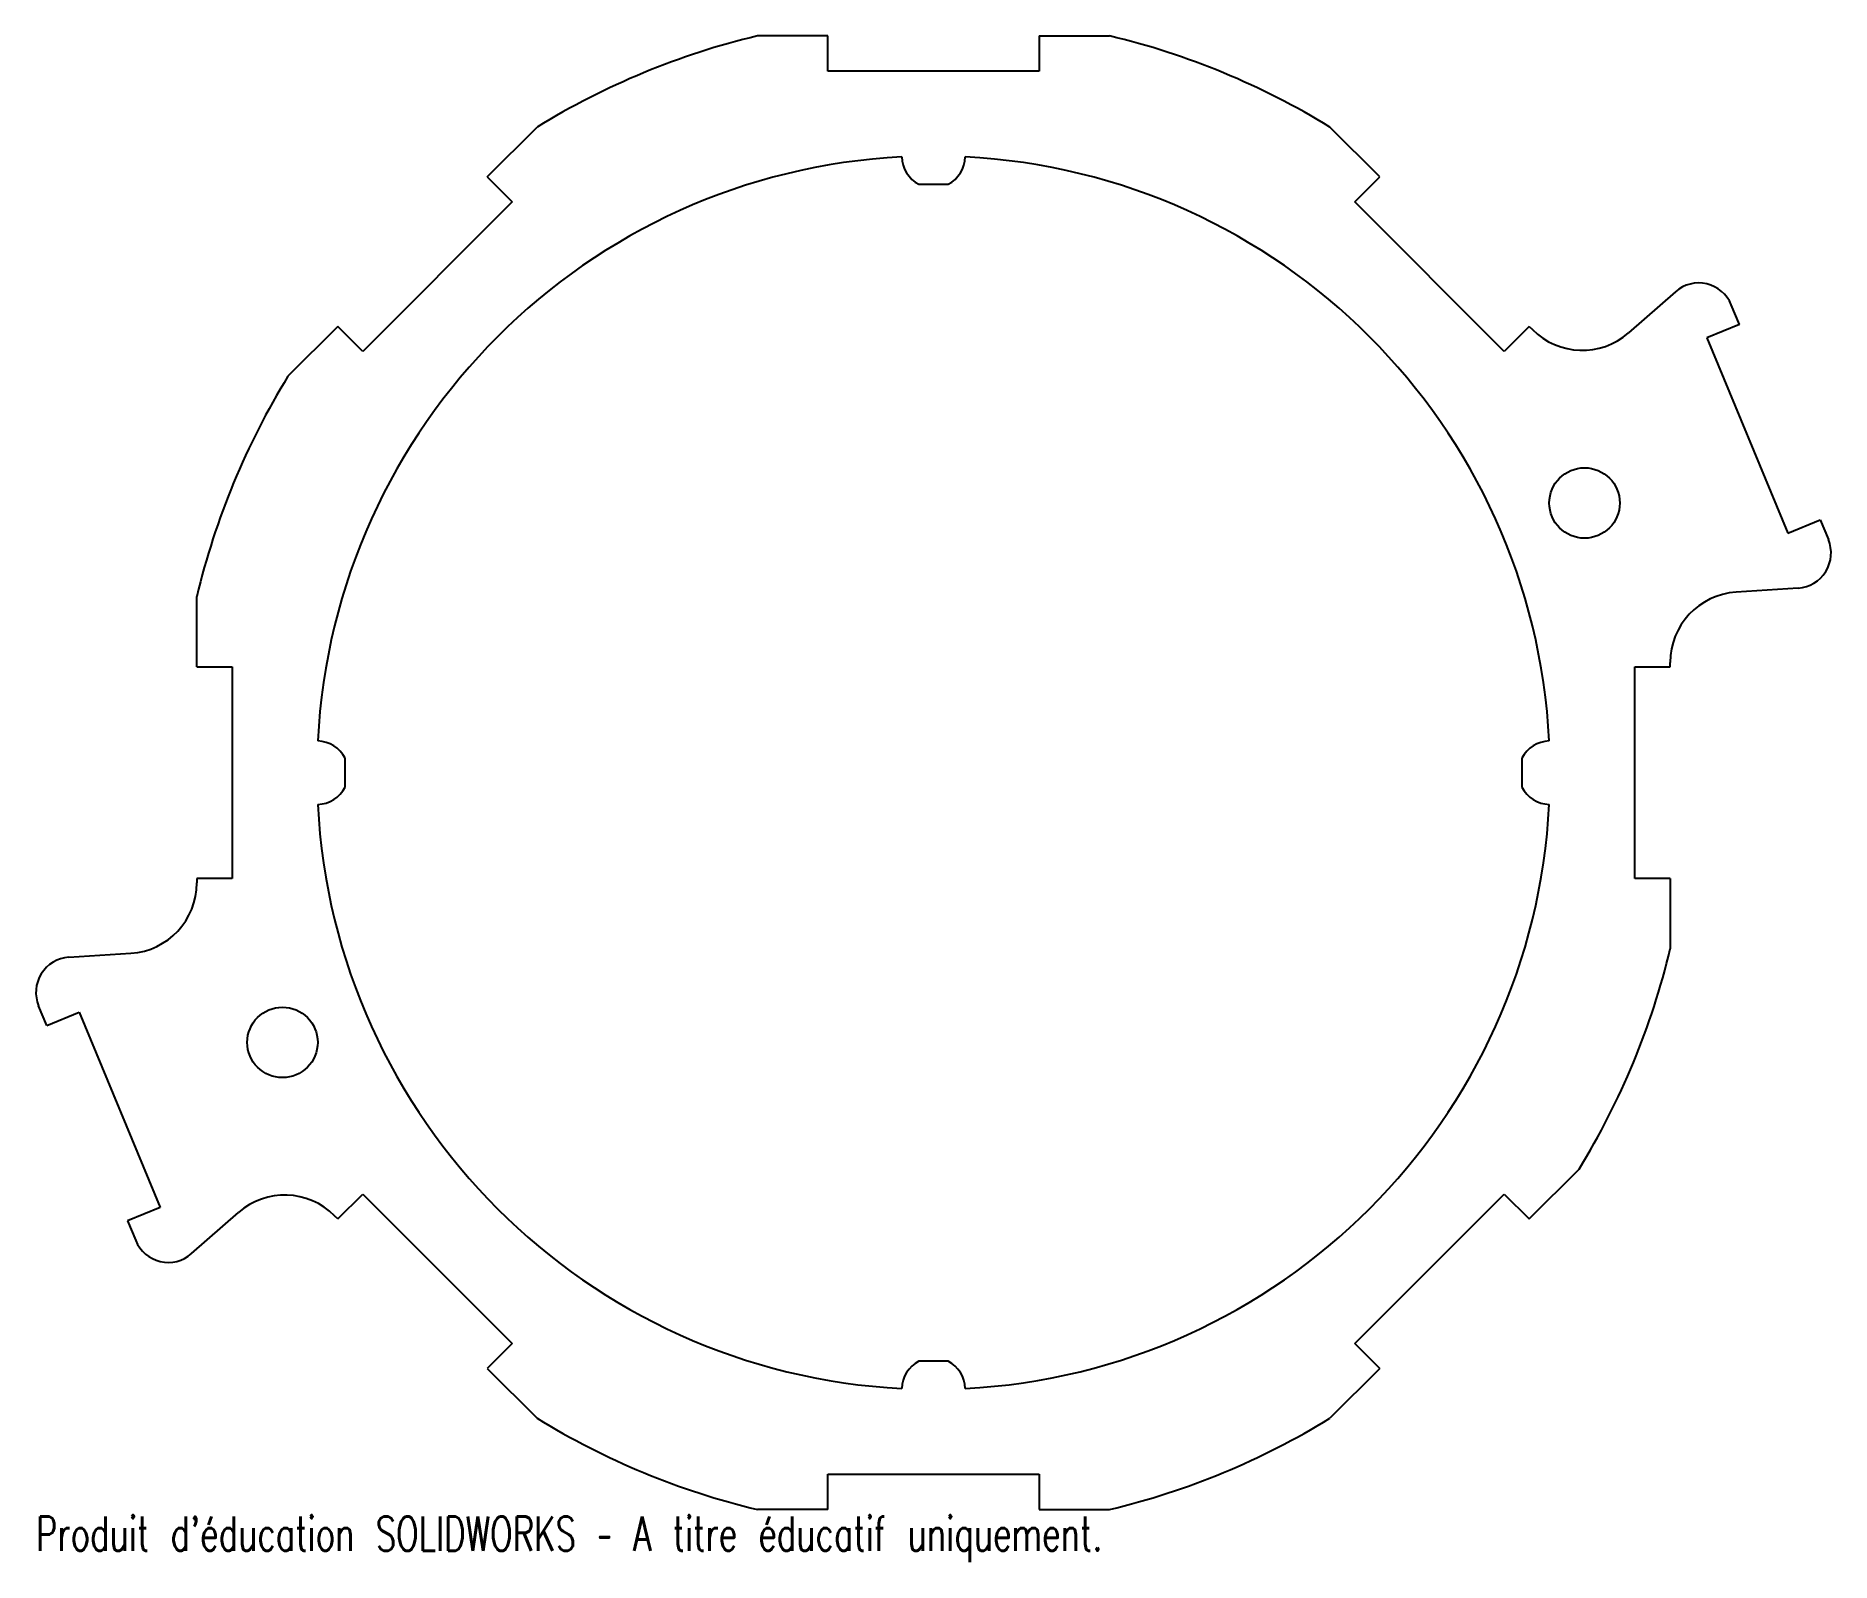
# Model space of a CAD drawing. Header units: millimetres. Extents: x -127 to 127, y -112 to 105.
import ezdxf

# ---------------------------------------------------------------- set-up
doc = ezdxf.new("R2010")
doc.units = ezdxf.units.MM
doc.styles.add('SLDTEXTSTYLE0', font='TXT', dxfattribs={"width": 0.7, "bigfont": 'bigfont'})

msp = doc.modelspace()

# ---------------------------------------------------------------- linework, layer by layer
at = {"color": 7, "linetype": 'Continuous', "lineweight": 25}
for p, q in [((-15, 104.55), (-25, 104.55)), ((-15, 99.55), (-15, 104.55)), ((15, 104.55), (25, 104.55)), ((15, 104.55), (15, 99.55)), ((15, 99.55), (-15, 99.55)), ((-63.32, 84.54), (-56.25, 91.61)), ((63.32, 84.54), (56.25, 91.61)), ((-63.32, 84.54), (-59.79, 81)), ((59.79, 81), (63.32, 84.54)), ((-2.06, 83.5), (2.06, 83.5)), ((-59.79, 81), (-81, 59.79)), ((81, 59.79), (59.79, 81)), ((105.29, 68.25), (98.65, 62.42)), ((114.36, 63.61), (113.21, 66.4)), ((-84.54, 63.32), (-91.61, 56.25)), ((-81, 59.79), (-84.54, 63.32)), ((84.54, 63.32), (81, 59.79)), ((84.54, 63.32), (84.99, 62.87)), ((114.36, 63.61), (109.74, 61.69)), ((109.74, 61.69), (121.23, 33.98)), ((121.23, 33.98), (125.84, 35.89)), ((125.84, 35.89), (127, 33.1)), ((122.71, 26.19), (113.9, 25.61)), ((-104.55, 15), (-104.55, 25)), ((104.55, 15), (104.55, 15.64)), ((-104.55, 15), (-99.55, 15)), ((-99.55, 15), (-99.55, -15)), ((99.55, -15), (99.55, 15)), ((99.55, 15), (104.55, 15)), ((-83.5, -2.06), (-83.5, 2.06)), ((83.5, 2.06), (83.5, -2.06)), ((-99.55, -15), (-104.55, -15)), ((-104.55, -15), (-104.55, -15.64)), ((104.55, -15), (99.55, -15)), ((104.55, -15), (104.55, -25)), ((-122.71, -26.19), (-113.9, -25.61)), ((-125.84, -35.89), (-127, -33.1)), ((-125.84, -35.89), (-121.23, -33.98)), ((-121.23, -33.98), (-109.74, -61.69)), ((84.54, -63.32), (91.61, -56.25)), ((-84.54, -63.32), (-81, -59.79)), ((-81, -59.79), (-59.79, -81)), ((59.79, -81), (81, -59.79)), ((81, -59.79), (84.54, -63.32)), ((-109.74, -61.69), (-114.36, -63.61)), ((-114.36, -63.61), (-113.21, -66.4)), ((-105.29, -68.25), (-98.65, -62.42)), ((-84.54, -63.32), (-84.99, -62.87)), ((-59.79, -81), (-63.32, -84.54)), ((63.32, -84.54), (59.79, -81)), ((2.06, -83.5), (-2.06, -83.5)), ((-63.32, -84.54), (-56.25, -91.61)), ((63.32, -84.54), (56.25, -91.61)), ((-15, -104.55), (-15, -99.55)), ((-15, -99.55), (15, -99.55)), ((15, -99.55), (15, -104.55)), ((-15, -104.55), (-25, -104.55)), ((15, -104.55), (25, -104.55))]:
    msp.add_line(p, q, dxfattribs=at)
for centre in [(92.39, 38.27), (-92.39, -38.27)]:
    msp.add_circle(centre, 5, dxfattribs=at)
for centre, radius, start, end in [((0, 0), 107.5, 103.4477, 121.5523), ((0, 0), 107.5, 58.4477, 76.5523), ((0, 0), 87.5, 92.947, 177.053), ((0, 87.5), 4.5, 181.4735, 242.734), ((0, 87.5), 4.5, 297.266, 358.5265), ((0, 0), 87.5, 2.947, 87.053), ((108.59, 64.49), 5, 22.5, 131.2375), ((92.06, 69.94), 10, 225, 311.2375), ((0, 0), 107.5, 148.4477, 166.5523), ((122.38, 31.18), 5, 273.7625, 22.5), ((114.55, 15.64), 10, 93.7625, 180), ((-87.5, 0), 4.5, 27.266, 88.5265), ((87.5, 0), 4.5, 91.4735, 152.734), ((-87.5, 0), 4.5, 271.4735, 332.734), ((87.5, 0), 4.5, 207.266, 268.5265), ((0, 0), 87.5, 182.947, 267.053), ((0, 0), 87.5, 272.947, 357.053), ((-114.55, -15.64), 10, 273.7625, 0), ((0, 0), 107.5, 328.4477, 346.5523), ((-122.38, -31.18), 5, 93.7625, 202.5), ((-92.06, -69.94), 10, 45, 131.2375), ((-108.59, -64.49), 5, 202.5, 311.2375), ((0, -87.5), 4.5, 117.266, 178.5265), ((0, -87.5), 4.5, 1.4735, 62.734), ((0, 0), 107.5, 238.4477, 256.5523), ((0, 0), 107.5, 283.4477, 301.5523)]:
    msp.add_arc(centre, radius, start, end, dxfattribs=at)

# ---------------------------------------------------------------- texts
at = {"color": 7, "linetype": 'Continuous', "insert": (-127.38, -105.57), "char_height": 4.8336, "attachment_point": 1, "style": 'SLDTEXTSTYLE0'}
msp.add_mtext("Produit d'éducation SOLIDWORKS – A titre éducatif uniquement.", dxfattribs=at)

doc.saveas('drawing.dxf')
